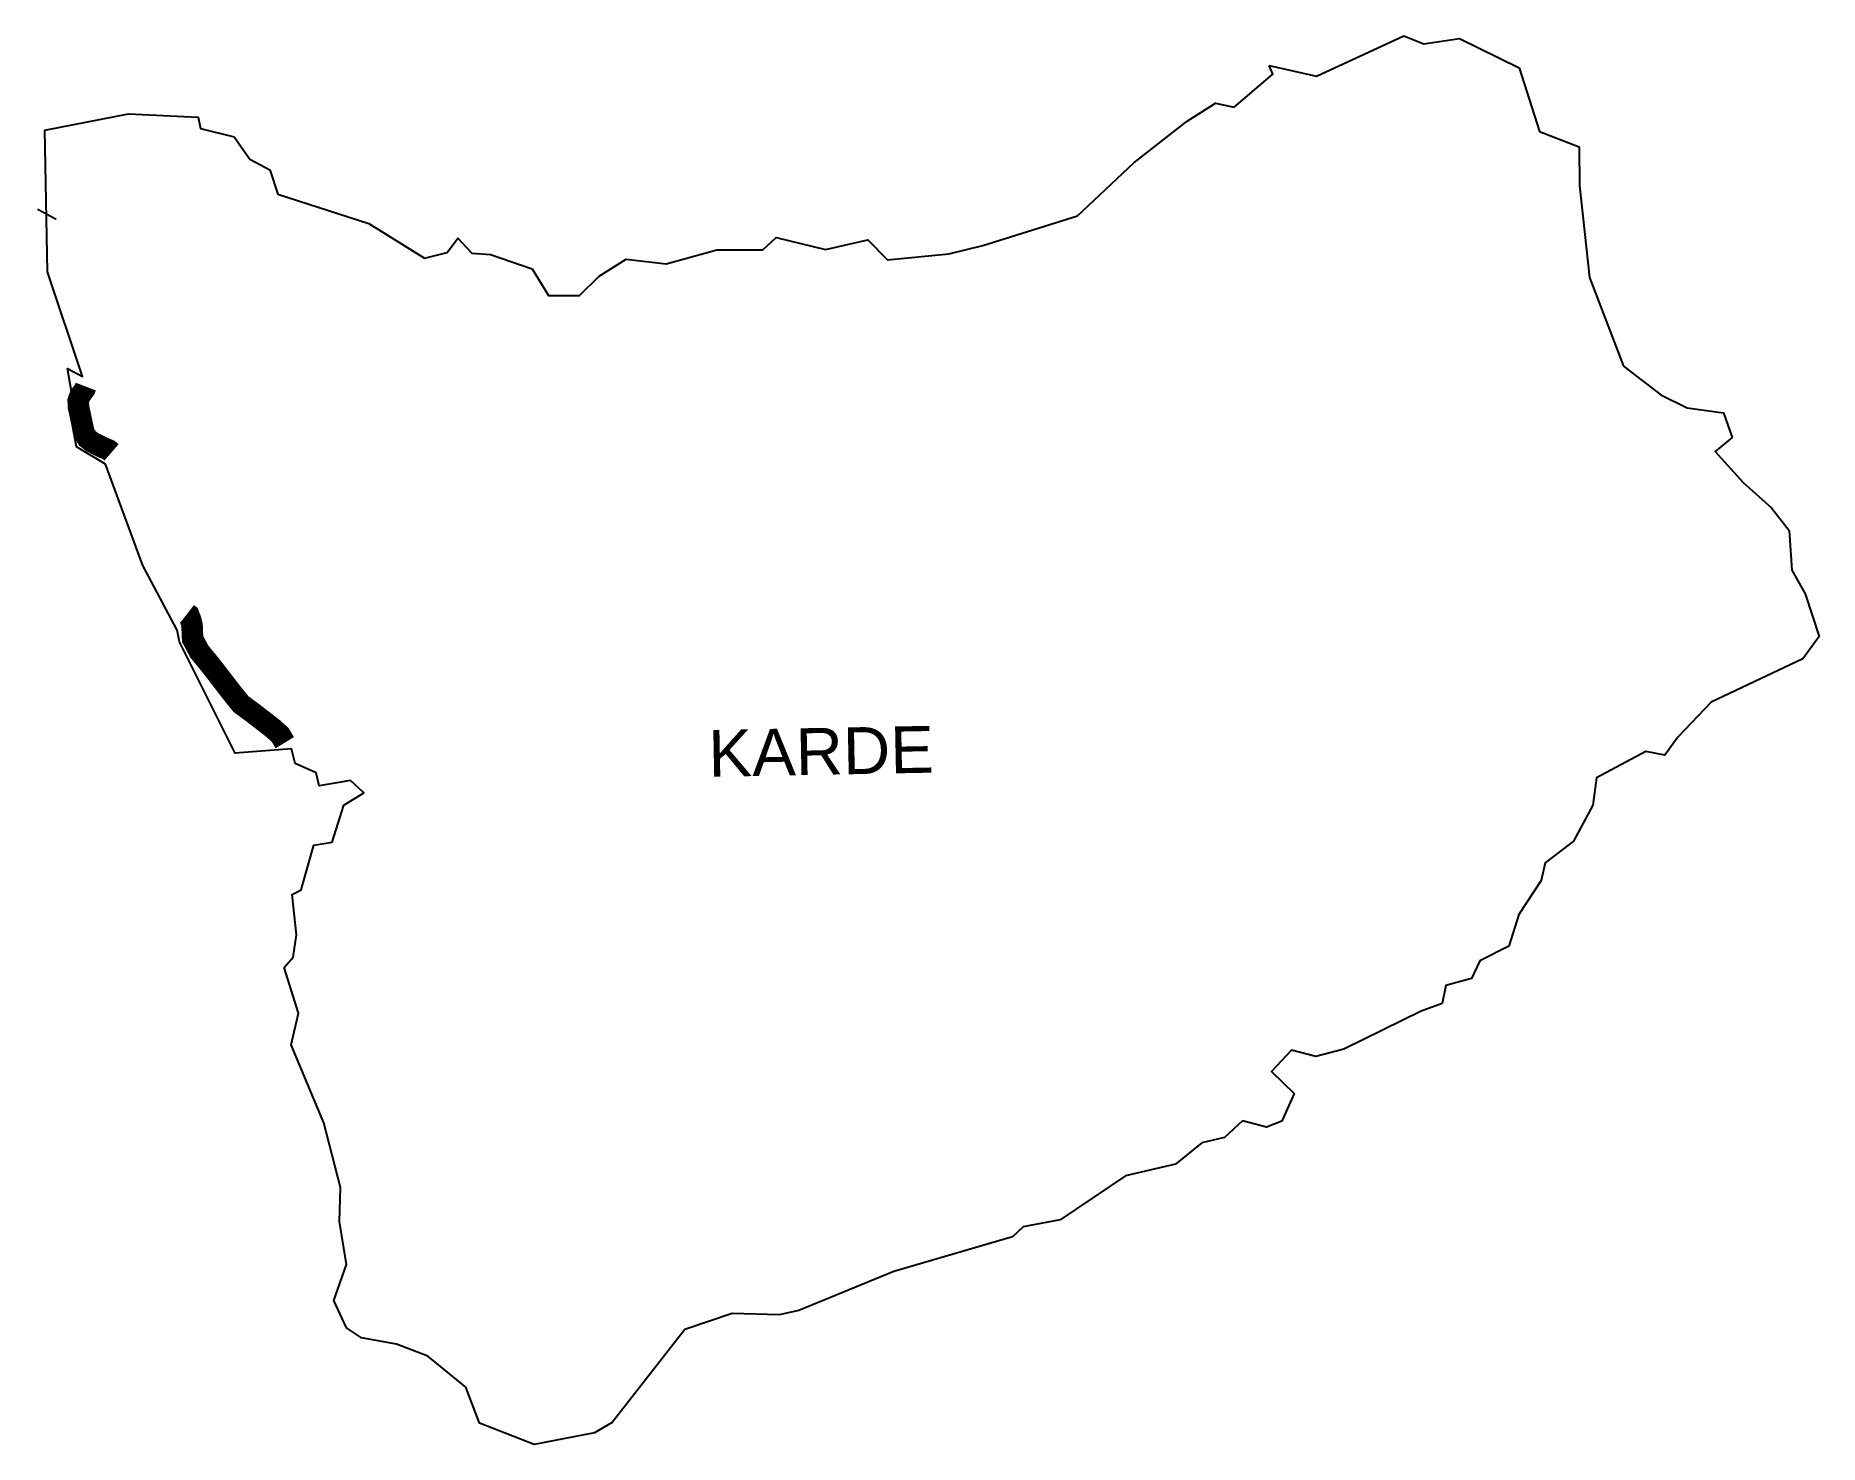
# Model space of a CAD drawing. Header units: metres. Extents: x 300528 to 304668, y 1962250 to 1965518.
import ezdxf

# ---------------------------------------------------------------- set-up
doc = ezdxf.new("R2010")
doc.units = ezdxf.units.M
doc.header["$MEASUREMENT"] = 0
doc.layers.add('ARTIFICIALLY PROTECTED', color=10, linetype='Continuous')
doc.layers.add('VILLAGE NAME', color=250, linetype='Continuous')
doc.styles.get("Standard").update_dxf_attribs({"font": 'simplex.shx'})

msp = doc.modelspace()

# ---------------------------------------------------------------- linework, layer by layer
at = {"color": 3, "flags": 128}
for points in [[(303500.9, 1965424.1), (303704, 1965518.3), (303750, 1965499.6), (303833.2, 1965511.6), (303971.5, 1965443.6), (304018.3, 1965295.8), (304110.9, 1965260.5), (304111.2, 1965170.7), (304134.7, 1964957.3), (304213.7, 1964751.7), (304300.5, 1964684.6), (304361.1, 1964654.5), (304445.4, 1964643.3), (304465.5, 1964586), (304426.5, 1964553.4), (304491.2, 1964481.5), (304556.7, 1964423), (304597.7, 1964369.8), (304603.9, 1964277.7), (304635, 1964222.8), (304668, 1964124.3), (304629.6, 1964072.2), (304417.3, 1963971.4), (304339.5, 1963890.5), (304309.7, 1963848.4), (304265.6, 1963857.6), (304151, 1963795.9), (304142.2, 1963732.5), (304097.6, 1963648.8), (304031.5, 1963598.5), (304022.5, 1963558.2), (303970.8, 1963479.1), (303947.2, 1963405.4), (303879.7, 1963371.1), (303860.6, 1963330.3), (303801.5, 1963314.2), (303792.7, 1963272.6), (303744.1, 1963255), (303564.5, 1963166.4), (303499.4, 1963149.7), (303443.2, 1963164.4), (303396.8, 1963114.4), (303449.3, 1963063.4), (303420.8, 1962999.5), (303385.1, 1962985.4), (303328.8, 1963000.5), (303287.5, 1962961.4), (303234.4, 1962948.9), (303173.6, 1962899.5), (303057.7, 1962872.5), (302906.2, 1962770.3), (302819.9, 1962754.1), (302795.6, 1962731.2), (302519.7, 1962650.8), (302299.7, 1962560.3), (302253.5, 1962550.4), (302144.8, 1962552.8), (302035.1, 1962515.6), (301865.9, 1962299.8), (301825, 1962276.3), (301685.3, 1962249.5), (301558.5, 1962298.3), (301526.6, 1962382.5), (301438.2, 1962454.3), (301365.3, 1962481.8), (301284, 1962496.3), (301249.5, 1962519.7), (301219.9, 1962583.6), (301249.7, 1962666.7), (301232.9, 1962766.8), (301235.9, 1962845.6), (301197.2, 1962995.9), (301121.3, 1963176.4), (301137.8, 1963250.2), (301104.5, 1963356.1), (301125.8, 1963379.8), (301133.4, 1963431.9), (301123.4, 1963525.3), (301144.5, 1963536.6), (301173.9, 1963640.1), (301215.9, 1963647.1), (301243.4, 1963732.6), (301289.6, 1963761.4), (301259, 1963790.3), (301185.9, 1963777.3), (301179.3, 1963808.1), (301130.7, 1963829.1), (301121.9, 1963863.2), (300990.9, 1963853.3), (300861.9, 1964111.5), (300856.4, 1964138.6), (300776.9, 1964288.6), (300689.9, 1964524.3), (300622.6, 1964564.5), (300607.1, 1964647.8), (300616.9, 1964661.6), (300602, 1964745.7), (300637, 1964727.2), (300555.6, 1964970), (300549.3, 1965299.2), (300743.2, 1965337.2), (300905.5, 1965329), (300911, 1965303), (300988.6, 1965283.2), (301025, 1965231.6), (301071.7, 1965207.1), (301090.4, 1965150.6), (301301.2, 1965082.3), (301430.4, 1965001.8), (301483.2, 1965015.2), (301507.7, 1965048.4), (301540.3, 1965013.3), (301583.7, 1965010.4), (301680.1, 1964977), (301718.3, 1964915.3), (301790, 1964915.3), (301836, 1964960.3), (301898.4, 1964999.9), (301991.6, 1964988.5), (302109.1, 1965021.5), (302216.2, 1965021.4), (302247.1, 1965050.3), (302361.2, 1965022.2), (302459.4, 1965044.8), (302504.9, 1964998.4), (302647.7, 1965012.4), (302726.6, 1965031.1), (302946.2, 1965100.4), (303076.9, 1965223.5), (303200.6, 1965320.1), (303266.8, 1965361.8), (303309.9, 1965352.4), (303399.5, 1965429.2), (303390.7, 1965449)], [(303390.7, 1965449), (303500.9, 1965424.1)]]:
    msp.add_lwpolyline(points, dxfattribs=at)
at = {"layer": 'ARTIFICIALLY PROTECTED', "const_width": 50, "flags": 128}
for points in [[(300555.1, 1965105.7), (300553.1, 1965102)], [(300644.5, 1964704), (300642.3, 1964698.3), (300630.9, 1964682.4), (300626.8, 1964670.8), (300627.6, 1964655.7), (300631.9, 1964636.5), (300636.2, 1964615.5), (300640.5, 1964596.5), (300647.8, 1964584), (300659.9, 1964574.8), (300680.8, 1964564.3), (300697.8, 1964556.8), (300704.2, 1964551.3)], [(300880.1, 1964177.3), (300883.2, 1964174.9), (300887.8, 1964162.9), (300891, 1964149.9), (300891, 1964149.9), (300892.4, 1964118.1), (300908.2, 1964088.8), (300934.2, 1964057.3), (300979.2, 1963998.9), (301004.7, 1963967.1), (301030.5, 1963948.2), (301077.3, 1963912.1), (301095.1, 1963896.2), (301106.4, 1963877.7)]]:
    msp.add_lwpolyline(points, dxfattribs=at)

# ---------------------------------------------------------------- texts
at = {"layer": 'VILLAGE NAME', "insert": (302088.4, 1963906.9), "char_height": 108.748, "attachment_point": 1, "rotation": 1.1028}
msp.add_mtext_dynamic_manual_height_columns('{\\fArial|b0|i0|c0|p34;KARDE}', width=1571.314, gutter_width=543.7, heights=[0], dxfattribs=at)

doc.saveas('drawing.dxf')
